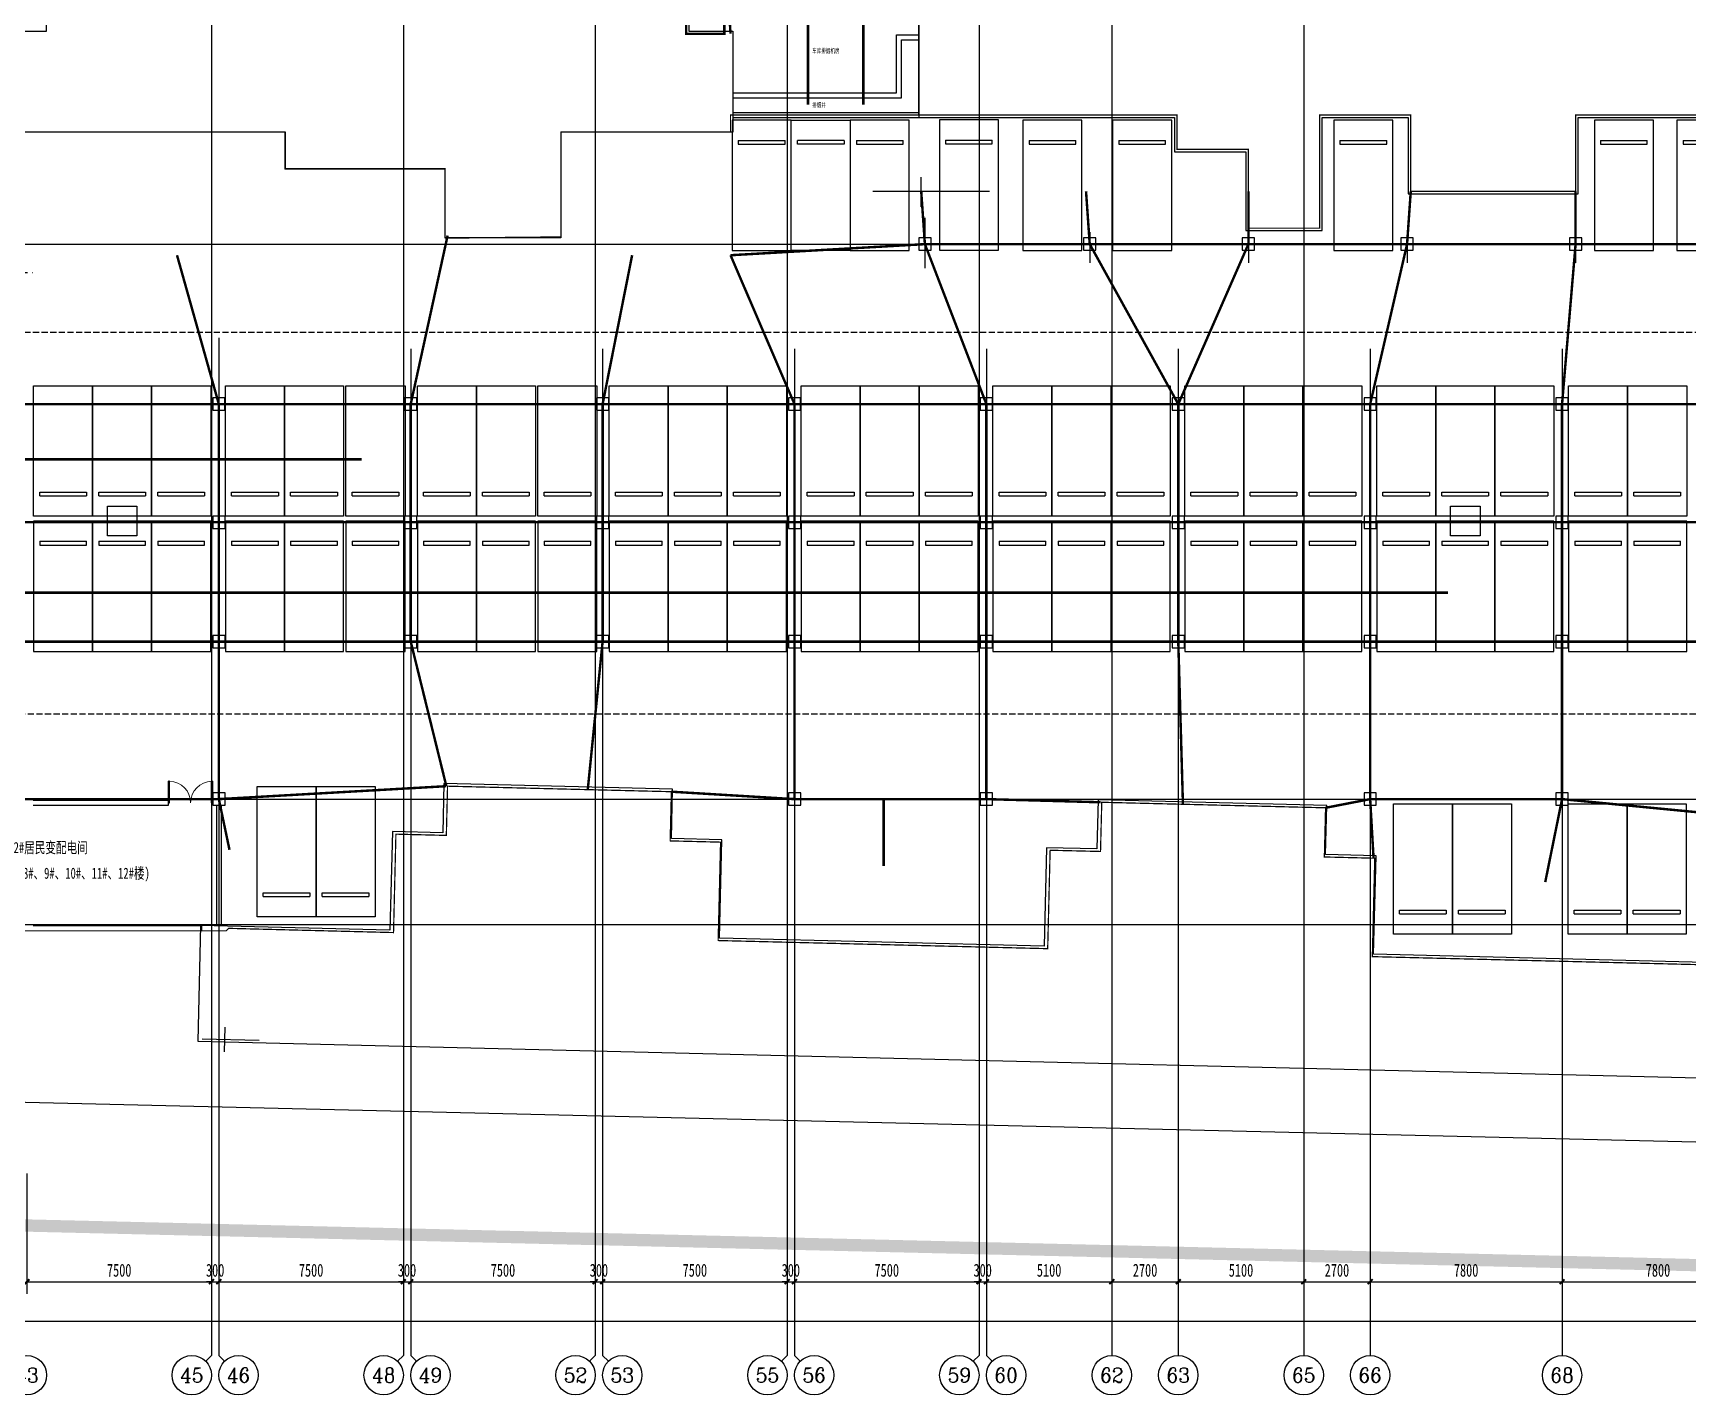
# Model space of a CAD drawing. Extents: x 64025 to 333417, y 2935 to 166261.
# Drawn here: x 225650 to 292916, y 2935 to 58267 of the extents above; entities that cross this region are included whole.
import ezdxf
from ezdxf.enums import TextEntityAlignment as Align

# ---------------------------------------------------------------- set-up
doc = ezdxf.new("R2010")
doc.units = 0
doc.header["$LTSCALE"] = 1000
doc.header["$MEASUREMENT"] = 0
doc.linetypes.add('__DASH', pattern=[0.35, 0.25, -0.1])
doc.linetypes.add('DOTE', pattern=[2.42, 2, -0.2, 0.02, -0.2])
for name, color, linetype in [('AXIS', 3, 'Continuous'), ('AXIS_TEXT', 7, 'Continuous'), ('COLUMN', 9, 'Continuous'), ('DOTE', 1, 'Continuous'), ('NT-PY', 1, 'Continuous'), ('PUB_TEXT', 7, 'Continuous'), ('WALL', 9, 'Continuous'), ('WINDOW', 4, 'Continuous'), ('住宅楼', 30, 'Continuous'), ('普通机动车位', 143, 'Continuous'), ('梁布置', 2, 'Continuous'), ('车行线', 2, 'Continuous'), ('道路红线', 7, 'Continuous'), ('防护单元', 1, 'Continuous'), ('防火分区', 4, 'Continuous'), ('集水坑', 4, 'Continuous')]:
    doc.layers.add(name, color=color, linetype=linetype)
doc.layers.add('挡土墙', color=2, linetype='Continuous', lineweight=9)
doc.styles.add('_TCH_AXIS', font='COMPLEX', dxfattribs={"bigfont": 'GBCBIG'})
doc.styles.add('COMPLEX', font='COMPLEX')
doc.styles.add('黑体', font='simhei.ttf', dxfattribs={"width": 0.7})
doc.styles.add('黑体_T3', font='simhei.ttf', dxfattribs={"width": 0.7})
doc.dimstyles.new('_TCH_ARCH&&200', dxfattribs={"dimtxt": 522.78481, "dimasz": 200, "dimexe": 500, "dimexo": 600, "dimgap": 200, "dimtad": 1, "dimdec": 0, "dimzin": 0, "dimdsep": 46, "dimtxsty": '黑体_T3', "dimblk": 'ARCHTICK', "dimcen": 0.09, "dimclrt": 7, "dimazin": 2, "dimtfac": 1, "dimtdec": 0, "dimtix": 1, "dimtmove": 2, "dimatfit": 3, "dimfxl": 0, "dimtolj": 1, "dimtzin": 0, "dimarcsym": 0})

# ---------------------------------------------------------------- blocks, each defined once
blk = doc.blocks.new('ptcw')
at = {"layer": '普通机动车位', "color": 251, "ltscale": 10}
for p, q in [((344174, 107795), (344174, 107645)), ((344174, 107795), (346074, 107795)), ((344174, 107645), (346074, 107645)), ((346074, 107645), (346074, 107795))]:
    blk.add_line(p, q, dxfattribs=at)
blk.add_lwpolyline([(346324, 108620), (343924, 108620), (343924, 103320), (346324, 103320)], close=True, dxfattribs=at)
blk = doc.blocks.new('766667')
at = {"layer": '车行线', "linetype": '__DASH'}
for p, q in [((1798912, -744343), (1882067, -744343)), ((1796249, -759843), (1884521, -759843))]:
    blk.add_line(p, q, dxfattribs=at)
blk = doc.blocks.new('8#楼')
at = {"layer": 'DOTE'}
for p, q in [((-1960, 0), (2770, 0)), ((0, -634), (0, 572))]:
    blk.add_line(p, q, dxfattribs=at)
at = {"layer": '住宅楼'}
blk.add_lwpolyline([(45450, 9600), (45450, 11600), (43550, 11600), (43550, 10600), (35250, 10600), (35250, 8600), (33200, 8600), (33200, 7800), (20000, 7800), (20000, 9600), (18950, 9600), (18950, 12400), (16750, 12400), (16750, 10600), (8650, 10600), (8650, 8600), (6600, 8600), (6600, 7800), (-100, 7800), (-100, 3000), (10300, 3000), (10300, 1600), (13200, 1600), (13200, -1600), (16300, -1600), (16300, 3000), (19800, 3000), (19800, -100), (26700, -100), (26700, 3000), (36900, 3000), (36900, -1600), (40000, -1600), (40000, -100), (53300, -100), (53300, 7800), (46600, 7800), (46600, 9600)], close=True, dxfattribs=at)
blk = doc.blocks.new('7#住宅楼')
at = {"layer": 'DOTE', "linetype": 'DOTE'}
for p, q in [((0, 567), (0, 1482)), ((-1076, 1003), (1267, 1003))]:
    blk.add_line(p, q, dxfattribs=at)
at = {"layer": '住宅楼'}
blk.add_lwpolyline([(22600, 6703), (22600, 2403), (17900, 2403), (17900, 5203), (11400, 5203), (11400, 6703), (-100, 6703), (-100, 8103), (-100, 8103), (-100, 10803), (1700, 10803), (1700, 11503), (11400, 11503), (11400, 12703), (13300, 12703), (13300, 16403), (16200, 16403), (16200, 12703), (18100, 12703), (18100, 11503), (27800, 11503), (27800, 10803), (29600, 10803), (29600, 8103), (29600, 8103), (29600, 6703), (22600, 6703)], dxfattribs=at)
blk = doc.blocks.new('第四防火分区')
at = {"layer": '防火分区', "color": 6, "const_width": 50}
blk.add_lwpolyline([(84528, -7750), (93128, -7750), (93128, -2405), (93028, -2205), (93028, 4695), (89171, 4695), (89171, 6895), (84122, 6895), (84122, 3395), (81222, 3395), (81222, 6995), (79371, 6995), (79371, 8795), (76071, 8795), (76071, 4850), (63650, 4850), (63650, 3850), (61049, 3850), (61049, 4795), (54549, 4794), (54549, 8848), (51249, 8849), (51249, 7049), (49298, 7048), (49299, 3548), (46599, 3548), (46599, 7048), (44649, 7048), (44649, 8848), (41349, 8848), (41349, 4849), (29078, 4848), (29078, 3700), (27978, 3700), (27978, 1100), (24178, 1100), (24178, -100), (20878, -100), (20878, 1100), (15678, 1100), (15678, -100), (8878, -100), (8878, 1100), (3678, 1100), (3678, 0), (481, 0), (481, 0), (0, 0), (0, -32200), (18300, -32195), (18300, -35850), (31800, -35850), (31800, -35600), (43200, -35600), (43200, -37100), (49700, -37078), (49700, -39900), (54400, -39856), (54400, -35600), (61300, -35600), (61300, -34899), (61300, -34899), (68950, -34899), (68950, -31749), (68950, -30299), (75729, -30299), (75729, -29483), (77779, -29483), (77779, -27483), (84528, -27483)], close=True, dxfattribs=at)
blk = doc.blocks.new('第六防火分区')
at = {"layer": '防火分区', "color": 6, "const_width": 50}
blk.add_lwpolyline([(50200, 6000), (68351, 6000), (68351, 4600), (71250, 4600), (71250, 1400), (74151, 1400), (74151, 6000), (77850, 6000), (77850, 2900), (84550, 2900), (84550, 6000), (94951, 6000), (94951, 1400), (97851, 1400), (97851, 2900), (99551, 2900), (99551, -22669), (99442, -22767), (92181, -22588), (92132, -24588), (90083, -24537), (89983, -28536), (76288, -28200), (76386, -24201), (74338, -24150), (74387, -22152), (65290, -21928), (65239, -23927), (63191, -23877), (63092, -27876), (49697, -27546), (49795, -23548), (47746, -23497), (47795, -21498), (38697, -21274), (38648, -23274), (36598, -23223), (36501, -27222), (29803, -27050), (29701, -27150), (9100, -27150), (9100, -22050), (16, -22050), (0, 0), (7200, 0), (7200, 5050), (20700, 5050), (20700, 5300), (32100, 5300), (32100, 3822), (38600, 3822), (38600, 1000), (43300, 1022), (43300, 5300), (50200, 5300), (50200, 6000)], dxfattribs=at)
blk = doc.blocks.new('第一防护单元')
at = {"layer": '防护单元', "color": 1, "const_width": 100}
blk.add_lwpolyline([(26269, -54), (19770, -54), (19770, 4000), (16470, 4001), (16470, 2201), (14519, 2200), (14520, -1300), (11820, -1300), (11820, 2200), (9870, 2200), (9870, 4000), (6570, 4000), (6570, 1), (0, 0), (0, -35748), (8520, -35748), (8520, -34548), (10420, -34548), (10420, -30848), (13120, -30848), (13120, -34548), (15020, -34548), (15020, -35748), (24720, -35748), (24720, -36448), (26270, -36448)], close=True, dxfattribs=at)
blk = doc.blocks.new('1#住宅楼')
at = {"layer": 'DOTE', "extrusion": (-0.003673, 4.5106e-05, 0.999993)}
for p, q in [((1814748, -773574, 6696), (1814773, -772572, 6696)), ((1813838, -773044), (1816159, -773101))]:
    blk.add_line(p, q, dxfattribs=at)
at = {"layer": '住宅楼', "extrusion": (-0.003673, 4.5106e-05, 0.999993)}
blk.add_lwpolyline([(1885561, -764202), (1877164, -763996), (1877115, -765996), (1875065, -765945), (1874967, -769944), (1861471, -769612), (1861569, -765614), (1859520, -765563), (1859569, -763564), (1850272, -763336), (1850223, -765335), (1848174, -765285), (1848075, -769283), (1834879, -768959), (1834978, -764960), (1832928, -764910), (1832977, -762911), (1823680, -762682), (1823631, -764682), (1821582, -764631), (1821484, -768630), (1813786, -768441), (1813671, -773140), (1892446, -775075), (1892426, -775875), (1895925, -775961), (1895992, -773261), (1894992, -773237), (1895139, -767239), (1888441, -767074), (1888458, -766375), (1888459, -766374), (1888485, -765275), (1887436, -765249), (1887505, -762450), (1885605, -762403)], close=True, dxfattribs=at)
blk = doc.blocks.new('_ArchTick')
at = {"color": 0, "linetype": 'ByBlock', "const_width": 0.4}
blk.add_lwpolyline([(-0.5, -0.5), (0.5, 0.5)], dxfattribs=at)
blk = doc.blocks.new('*D138')
at = {"layer": 'AXIS', "color": 0, "lineweight": -2, "transparency": 16777216}
for p, q in [((225400, 11935), (225400, 7035)), ((232900, 11935), (232900, 7035)), ((225400, 7535), (232900, 7535))]:
    blk.add_line(p, q, dxfattribs=at)
at = {"layer": 'Defpoints', "color": 0, "transparency": 16777216}
for p in [(225400, 12535), (232900, 12535), (232900, 7535)]:
    blk.add_point(p, dxfattribs=at)
at = {"layer": 'AXIS', "color": 0, "lineweight": -2, "transparency": 16777216, "xscale": 200, "yscale": 200, "zscale": 200, "rotation": 180}
blk.add_blockref('_ArchTick', (225400, 7535), dxfattribs=at)
at = {"layer": 'AXIS', "color": 0, "lineweight": -2, "transparency": 16777216, "xscale": 200, "yscale": 200, "zscale": 200}
blk.add_blockref('_ArchTick', (232900, 7535), dxfattribs=at)
at = {"layer": 'AXIS', "color": 7, "transparency": 16777216, "insert": (229150, 7996), "char_height": 522.8, "attachment_point": 5, "style": '黑体_T3'}
blk.add_mtext('\\A1;7500', dxfattribs=at)
blk = doc.blocks.new('*D139')
at = {"layer": 'AXIS', "color": 0, "lineweight": -2, "transparency": 16777216}
for p, q in [((232900, 11935), (232900, 7035)), ((233200, 11935), (233200, 7035)), ((232900, 7535), (232700, 7535)), ((232900, 7535), (233200, 7535)), ((233200, 7535), (233400, 7535))]:
    blk.add_line(p, q, dxfattribs=at)
at = {"layer": 'Defpoints', "color": 0, "transparency": 16777216}
for p in [(232900, 12535), (233200, 12535), (233200, 7535)]:
    blk.add_point(p, dxfattribs=at)
at = {"layer": 'AXIS', "color": 0, "lineweight": -2, "transparency": 16777216, "xscale": 200, "yscale": 200, "zscale": 200}
blk.add_blockref('_ArchTick', (232900, 7535), dxfattribs=at)
at = {"layer": 'AXIS', "color": 0, "lineweight": -2, "transparency": 16777216, "xscale": 200, "yscale": 200, "zscale": 200, "rotation": 180}
blk.add_blockref('_ArchTick', (233200, 7535), dxfattribs=at)
at = {"layer": 'AXIS', "color": 7, "transparency": 16777216, "insert": (233050, 7996), "char_height": 522.8, "attachment_point": 5, "style": '黑体_T3'}
blk.add_mtext('\\A1;300', dxfattribs=at)
blk = doc.blocks.new('*D140')
at = {"layer": 'AXIS', "color": 0, "lineweight": -2, "transparency": 16777216}
for p, q in [((233200, 11935), (233200, 7035)), ((240700, 11935), (240700, 7035)), ((233200, 7535), (240700, 7535))]:
    blk.add_line(p, q, dxfattribs=at)
at = {"layer": 'Defpoints', "color": 0, "transparency": 16777216}
for p in [(233200, 12535), (240700, 12535), (240700, 7535)]:
    blk.add_point(p, dxfattribs=at)
at = {"layer": 'AXIS', "color": 0, "lineweight": -2, "transparency": 16777216, "xscale": 200, "yscale": 200, "zscale": 200, "rotation": 180}
blk.add_blockref('_ArchTick', (233200, 7535), dxfattribs=at)
at = {"layer": 'AXIS', "color": 0, "lineweight": -2, "transparency": 16777216, "xscale": 200, "yscale": 200, "zscale": 200}
blk.add_blockref('_ArchTick', (240700, 7535), dxfattribs=at)
at = {"layer": 'AXIS', "color": 7, "transparency": 16777216, "insert": (236950, 7996), "char_height": 522.8, "attachment_point": 5, "style": '黑体_T3'}
blk.add_mtext('\\A1;7500', dxfattribs=at)
blk = doc.blocks.new('*D141')
at = {"layer": 'AXIS', "color": 0, "lineweight": -2, "transparency": 16777216}
for p, q in [((240700, 11935), (240700, 7035)), ((241000, 11935), (241000, 7035)), ((240700, 7535), (240500, 7535)), ((240700, 7535), (241000, 7535)), ((241000, 7535), (241200, 7535))]:
    blk.add_line(p, q, dxfattribs=at)
at = {"layer": 'Defpoints', "color": 0, "transparency": 16777216}
for p in [(240700, 12535), (241000, 12535), (241000, 7535)]:
    blk.add_point(p, dxfattribs=at)
at = {"layer": 'AXIS', "color": 0, "lineweight": -2, "transparency": 16777216, "xscale": 200, "yscale": 200, "zscale": 200}
blk.add_blockref('_ArchTick', (240700, 7535), dxfattribs=at)
at = {"layer": 'AXIS', "color": 0, "lineweight": -2, "transparency": 16777216, "xscale": 200, "yscale": 200, "zscale": 200, "rotation": 180}
blk.add_blockref('_ArchTick', (241000, 7535), dxfattribs=at)
at = {"layer": 'AXIS', "color": 7, "transparency": 16777216, "insert": (240850, 7996), "char_height": 522.8, "attachment_point": 5, "style": '黑体_T3'}
blk.add_mtext('\\A1;300', dxfattribs=at)
blk = doc.blocks.new('*D142')
at = {"layer": 'AXIS', "color": 0, "lineweight": -2, "transparency": 16777216}
for p, q in [((241000, 11935), (241000, 7035)), ((248500, 11935), (248500, 7035)), ((241000, 7535), (248500, 7535))]:
    blk.add_line(p, q, dxfattribs=at)
at = {"layer": 'Defpoints', "color": 0, "transparency": 16777216}
for p in [(241000, 12535), (248500, 12535), (248500, 7535)]:
    blk.add_point(p, dxfattribs=at)
at = {"layer": 'AXIS', "color": 0, "lineweight": -2, "transparency": 16777216, "xscale": 200, "yscale": 200, "zscale": 200, "rotation": 180}
blk.add_blockref('_ArchTick', (241000, 7535), dxfattribs=at)
at = {"layer": 'AXIS', "color": 0, "lineweight": -2, "transparency": 16777216, "xscale": 200, "yscale": 200, "zscale": 200}
blk.add_blockref('_ArchTick', (248500, 7535), dxfattribs=at)
at = {"layer": 'AXIS', "color": 7, "transparency": 16777216, "insert": (244750, 7996), "char_height": 522.8, "attachment_point": 5, "style": '黑体_T3'}
blk.add_mtext('\\A1;7500', dxfattribs=at)
blk = doc.blocks.new('*D143')
at = {"layer": 'AXIS', "color": 0, "lineweight": -2, "transparency": 16777216}
for p, q in [((248500, 11935), (248500, 7035)), ((248800, 11935), (248800, 7035)), ((248500, 7535), (248300, 7535)), ((248500, 7535), (248800, 7535)), ((248800, 7535), (249000, 7535))]:
    blk.add_line(p, q, dxfattribs=at)
at = {"layer": 'Defpoints', "color": 0, "transparency": 16777216}
for p in [(248500, 12535), (248800, 12535), (248800, 7535)]:
    blk.add_point(p, dxfattribs=at)
at = {"layer": 'AXIS', "color": 0, "lineweight": -2, "transparency": 16777216, "xscale": 200, "yscale": 200, "zscale": 200}
blk.add_blockref('_ArchTick', (248500, 7535), dxfattribs=at)
at = {"layer": 'AXIS', "color": 0, "lineweight": -2, "transparency": 16777216, "xscale": 200, "yscale": 200, "zscale": 200, "rotation": 180}
blk.add_blockref('_ArchTick', (248800, 7535), dxfattribs=at)
at = {"layer": 'AXIS', "color": 7, "transparency": 16777216, "insert": (248650, 7996), "char_height": 522.8, "attachment_point": 5, "style": '黑体_T3'}
blk.add_mtext('\\A1;300', dxfattribs=at)
blk = doc.blocks.new('*D144')
at = {"layer": 'AXIS', "color": 0, "lineweight": -2, "transparency": 16777216}
for p, q in [((248800, 11935), (248800, 7035)), ((256300, 11935), (256300, 7035)), ((248800, 7535), (256300, 7535))]:
    blk.add_line(p, q, dxfattribs=at)
at = {"layer": 'Defpoints', "color": 0, "transparency": 16777216}
for p in [(248800, 12535), (256300, 12535), (256300, 7535)]:
    blk.add_point(p, dxfattribs=at)
at = {"layer": 'AXIS', "color": 0, "lineweight": -2, "transparency": 16777216, "xscale": 200, "yscale": 200, "zscale": 200, "rotation": 180}
blk.add_blockref('_ArchTick', (248800, 7535), dxfattribs=at)
at = {"layer": 'AXIS', "color": 0, "lineweight": -2, "transparency": 16777216, "xscale": 200, "yscale": 200, "zscale": 200}
blk.add_blockref('_ArchTick', (256300, 7535), dxfattribs=at)
at = {"layer": 'AXIS', "color": 7, "transparency": 16777216, "insert": (252550, 7996), "char_height": 522.8, "attachment_point": 5, "style": '黑体_T3'}
blk.add_mtext('\\A1;7500', dxfattribs=at)
blk = doc.blocks.new('*D145')
at = {"layer": 'AXIS', "color": 0, "lineweight": -2, "transparency": 16777216}
for p, q in [((256300, 11935), (256300, 7035)), ((256600, 11935), (256600, 7035)), ((256300, 7535), (256100, 7535)), ((256300, 7535), (256600, 7535)), ((256600, 7535), (256800, 7535))]:
    blk.add_line(p, q, dxfattribs=at)
at = {"layer": 'Defpoints', "color": 0, "transparency": 16777216}
for p in [(256300, 12535), (256600, 12535), (256600, 7535)]:
    blk.add_point(p, dxfattribs=at)
at = {"layer": 'AXIS', "color": 0, "lineweight": -2, "transparency": 16777216, "xscale": 200, "yscale": 200, "zscale": 200}
blk.add_blockref('_ArchTick', (256300, 7535), dxfattribs=at)
at = {"layer": 'AXIS', "color": 0, "lineweight": -2, "transparency": 16777216, "xscale": 200, "yscale": 200, "zscale": 200, "rotation": 180}
blk.add_blockref('_ArchTick', (256600, 7535), dxfattribs=at)
at = {"layer": 'AXIS', "color": 7, "transparency": 16777216, "insert": (256450, 7996), "char_height": 522.8, "attachment_point": 5, "style": '黑体_T3'}
blk.add_mtext('\\A1;300', dxfattribs=at)
blk = doc.blocks.new('*D146')
at = {"layer": 'AXIS', "color": 0, "lineweight": -2, "transparency": 16777216}
for p, q in [((256600, 11935), (256600, 7035)), ((264100, 11935), (264100, 7035)), ((256600, 7535), (264100, 7535))]:
    blk.add_line(p, q, dxfattribs=at)
at = {"layer": 'Defpoints', "color": 0, "transparency": 16777216}
for p in [(256600, 12535), (264100, 12535), (264100, 7535)]:
    blk.add_point(p, dxfattribs=at)
at = {"layer": 'AXIS', "color": 0, "lineweight": -2, "transparency": 16777216, "xscale": 200, "yscale": 200, "zscale": 200, "rotation": 180}
blk.add_blockref('_ArchTick', (256600, 7535), dxfattribs=at)
at = {"layer": 'AXIS', "color": 0, "lineweight": -2, "transparency": 16777216, "xscale": 200, "yscale": 200, "zscale": 200}
blk.add_blockref('_ArchTick', (264100, 7535), dxfattribs=at)
at = {"layer": 'AXIS', "color": 7, "transparency": 16777216, "insert": (260350, 7996), "char_height": 522.8, "attachment_point": 5, "style": '黑体_T3'}
blk.add_mtext('\\A1;7500', dxfattribs=at)
blk = doc.blocks.new('*D147')
at = {"layer": 'AXIS', "color": 0, "lineweight": -2, "transparency": 16777216}
for p, q in [((264100, 11935), (264100, 7035)), ((264400, 11935), (264400, 7035)), ((264100, 7535), (263900, 7535)), ((264100, 7535), (264400, 7535)), ((264400, 7535), (264600, 7535))]:
    blk.add_line(p, q, dxfattribs=at)
at = {"layer": 'Defpoints', "color": 0, "transparency": 16777216}
for p in [(264100, 12535), (264400, 12535), (264400, 7535)]:
    blk.add_point(p, dxfattribs=at)
at = {"layer": 'AXIS', "color": 0, "lineweight": -2, "transparency": 16777216, "xscale": 200, "yscale": 200, "zscale": 200}
blk.add_blockref('_ArchTick', (264100, 7535), dxfattribs=at)
at = {"layer": 'AXIS', "color": 0, "lineweight": -2, "transparency": 16777216, "xscale": 200, "yscale": 200, "zscale": 200, "rotation": 180}
blk.add_blockref('_ArchTick', (264400, 7535), dxfattribs=at)
at = {"layer": 'AXIS', "color": 7, "transparency": 16777216, "insert": (264250, 7996), "char_height": 522.8, "attachment_point": 5, "style": '黑体_T3'}
blk.add_mtext('\\A1;300', dxfattribs=at)
blk = doc.blocks.new('*D148')
at = {"layer": 'AXIS', "color": 0, "lineweight": -2, "transparency": 16777216}
for p, q in [((264400, 11935), (264400, 7035)), ((269500, 11935), (269500, 7035)), ((264400, 7535), (269500, 7535))]:
    blk.add_line(p, q, dxfattribs=at)
at = {"layer": 'Defpoints', "color": 0, "transparency": 16777216}
for p in [(264400, 12535), (269500, 12535), (269500, 7535)]:
    blk.add_point(p, dxfattribs=at)
at = {"layer": 'AXIS', "color": 0, "lineweight": -2, "transparency": 16777216, "xscale": 200, "yscale": 200, "zscale": 200, "rotation": 180}
blk.add_blockref('_ArchTick', (264400, 7535), dxfattribs=at)
at = {"layer": 'AXIS', "color": 0, "lineweight": -2, "transparency": 16777216, "xscale": 200, "yscale": 200, "zscale": 200}
blk.add_blockref('_ArchTick', (269500, 7535), dxfattribs=at)
at = {"layer": 'AXIS', "color": 7, "transparency": 16777216, "insert": (266950, 7996), "char_height": 522.8, "attachment_point": 5, "style": '黑体_T3'}
blk.add_mtext('\\A1;5100', dxfattribs=at)
blk = doc.blocks.new('*D149')
at = {"layer": 'AXIS', "color": 0, "lineweight": -2, "transparency": 16777216}
for p, q in [((269500, 11935), (269500, 7035)), ((272200, 11935), (272200, 7035)), ((269500, 7535), (272200, 7535))]:
    blk.add_line(p, q, dxfattribs=at)
at = {"layer": 'Defpoints', "color": 0, "transparency": 16777216}
for p in [(269500, 12535), (272200, 12535), (272200, 7535)]:
    blk.add_point(p, dxfattribs=at)
at = {"layer": 'AXIS', "color": 0, "lineweight": -2, "transparency": 16777216, "xscale": 200, "yscale": 200, "zscale": 200, "rotation": 180}
blk.add_blockref('_ArchTick', (269500, 7535), dxfattribs=at)
at = {"layer": 'AXIS', "color": 0, "lineweight": -2, "transparency": 16777216, "xscale": 200, "yscale": 200, "zscale": 200}
blk.add_blockref('_ArchTick', (272200, 7535), dxfattribs=at)
at = {"layer": 'AXIS', "color": 7, "transparency": 16777216, "insert": (270850, 7996), "char_height": 522.8, "attachment_point": 5, "style": '黑体_T3'}
blk.add_mtext('\\A1;2700', dxfattribs=at)
blk = doc.blocks.new('*D150')
at = {"layer": 'AXIS', "color": 0, "lineweight": -2, "transparency": 16777216}
for p, q in [((272200, 11935), (272200, 7035)), ((277300, 11935), (277300, 7035)), ((272200, 7535), (277300, 7535))]:
    blk.add_line(p, q, dxfattribs=at)
at = {"layer": 'Defpoints', "color": 0, "transparency": 16777216}
for p in [(272200, 12535), (277300, 12535), (277300, 7535)]:
    blk.add_point(p, dxfattribs=at)
at = {"layer": 'AXIS', "color": 0, "lineweight": -2, "transparency": 16777216, "xscale": 200, "yscale": 200, "zscale": 200, "rotation": 180}
blk.add_blockref('_ArchTick', (272200, 7535), dxfattribs=at)
at = {"layer": 'AXIS', "color": 0, "lineweight": -2, "transparency": 16777216, "xscale": 200, "yscale": 200, "zscale": 200}
blk.add_blockref('_ArchTick', (277300, 7535), dxfattribs=at)
at = {"layer": 'AXIS', "color": 7, "transparency": 16777216, "insert": (274750, 7996), "char_height": 522.8, "attachment_point": 5, "style": '黑体_T3'}
blk.add_mtext('\\A1;5100', dxfattribs=at)
blk = doc.blocks.new('*D151')
at = {"layer": 'AXIS', "color": 0, "lineweight": -2, "transparency": 16777216}
for p, q in [((277300, 11935), (277300, 7035)), ((280000, 11935), (280000, 7035)), ((277300, 7535), (280000, 7535))]:
    blk.add_line(p, q, dxfattribs=at)
at = {"layer": 'Defpoints', "color": 0, "transparency": 16777216}
for p in [(277300, 12535), (280000, 12535), (280000, 7535)]:
    blk.add_point(p, dxfattribs=at)
at = {"layer": 'AXIS', "color": 0, "lineweight": -2, "transparency": 16777216, "xscale": 200, "yscale": 200, "zscale": 200, "rotation": 180}
blk.add_blockref('_ArchTick', (277300, 7535), dxfattribs=at)
at = {"layer": 'AXIS', "color": 0, "lineweight": -2, "transparency": 16777216, "xscale": 200, "yscale": 200, "zscale": 200}
blk.add_blockref('_ArchTick', (280000, 7535), dxfattribs=at)
at = {"layer": 'AXIS', "color": 7, "transparency": 16777216, "insert": (278650, 7996), "char_height": 522.8, "attachment_point": 5, "style": '黑体_T3'}
blk.add_mtext('\\A1;2700', dxfattribs=at)
blk = doc.blocks.new('*D152')
at = {"layer": 'AXIS', "color": 0, "lineweight": -2, "transparency": 16777216}
for p, q in [((280000, 11935), (280000, 7035)), ((287800, 11935), (287800, 7035)), ((280000, 7535), (287800, 7535))]:
    blk.add_line(p, q, dxfattribs=at)
at = {"layer": 'Defpoints', "color": 0, "transparency": 16777216}
for p in [(280000, 12535), (287800, 12535), (287800, 7535)]:
    blk.add_point(p, dxfattribs=at)
at = {"layer": 'AXIS', "color": 0, "lineweight": -2, "transparency": 16777216, "xscale": 200, "yscale": 200, "zscale": 200, "rotation": 180}
blk.add_blockref('_ArchTick', (280000, 7535), dxfattribs=at)
at = {"layer": 'AXIS', "color": 0, "lineweight": -2, "transparency": 16777216, "xscale": 200, "yscale": 200, "zscale": 200}
blk.add_blockref('_ArchTick', (287800, 7535), dxfattribs=at)
at = {"layer": 'AXIS', "color": 7, "transparency": 16777216, "insert": (283900, 7996), "char_height": 522.8, "attachment_point": 5, "style": '黑体_T3'}
blk.add_mtext('\\A1;7800', dxfattribs=at)
blk = doc.blocks.new('*D153')
at = {"layer": 'AXIS', "color": 0, "lineweight": -2, "transparency": 16777216}
for p, q in [((287800, 11935), (287800, 7035)), ((295600, 11935), (295600, 7035)), ((287800, 7535), (295600, 7535))]:
    blk.add_line(p, q, dxfattribs=at)
at = {"layer": 'Defpoints', "color": 0, "transparency": 16777216}
for p in [(287800, 12535), (295600, 12535), (295600, 7535)]:
    blk.add_point(p, dxfattribs=at)
at = {"layer": 'AXIS', "color": 0, "lineweight": -2, "transparency": 16777216, "xscale": 200, "yscale": 200, "zscale": 200, "rotation": 180}
blk.add_blockref('_ArchTick', (287800, 7535), dxfattribs=at)
at = {"layer": 'AXIS', "color": 0, "lineweight": -2, "transparency": 16777216, "xscale": 200, "yscale": 200, "zscale": 200}
blk.add_blockref('_ArchTick', (295600, 7535), dxfattribs=at)
at = {"layer": 'AXIS', "color": 7, "transparency": 16777216, "insert": (291700, 7996), "char_height": 522.8, "attachment_point": 5, "style": '黑体_T3'}
blk.add_mtext('\\A1;7800', dxfattribs=at)
blk = doc.blocks.new('*D156')
at = {"layer": 'AXIS', "color": 0, "lineweight": -2, "transparency": 16777216}
for p, q in [((85350, 11935), (85350, 5435)), ((305700, 11935), (305700, 5435)), ((85350, 5935), (305700, 5935))]:
    blk.add_line(p, q, dxfattribs=at)
at = {"layer": 'Defpoints', "color": 0, "transparency": 16777216}
for p in [(85350, 12535), (305700, 12535), (305700, 5935)]:
    blk.add_point(p, dxfattribs=at)
at = {"layer": 'AXIS', "color": 0, "lineweight": -2, "transparency": 16777216, "xscale": 200, "yscale": 200, "zscale": 200, "rotation": 180}
blk.add_blockref('_ArchTick', (85350, 5935), dxfattribs=at)
at = {"layer": 'AXIS', "color": 0, "lineweight": -2, "transparency": 16777216, "xscale": 200, "yscale": 200, "zscale": 200}
blk.add_blockref('_ArchTick', (305700, 5935), dxfattribs=at)
at = {"layer": 'AXIS', "color": 7, "transparency": 16777216, "insert": (195525, 6396), "char_height": 522.8, "attachment_point": 5, "style": '黑体_T3'}
blk.add_mtext('\\A1;220350', dxfattribs=at)
blk = doc.blocks.new('_FZHK')
blk.add_lwpolyline([(-0.5, -0.5), (0.5, -0.5), (0.5, 0.5), (-0.5, 0.5)], close=True)
blk = doc.blocks.new('$DorLib2D$00000002')
for p, q in [((-0.5, 0), (-0.5, 0.4875)), ((-0.475, 0.4875), (-0.5, 0.4875)), ((-0.475, 0), (-0.475, 0.4875)), ((0.475, 0), (0.475, 0.4875)), ((0.475, 0.4875), (0.5, 0.4875)), ((0.5, 0), (0.5, 0.4875)), ((-0.5, 0), (-0.475, 0)), ((0.5, 0), (0.475, 0))]:
    blk.add_line(p, q)
at = {"lineweight": 13}
for centre, start, end in [((-0.4875, 0), 0, 88.53072), ((0.4875, 0), 91.46928, 180)]:
    blk.add_arc(centre, 0.4875, start, end, dxfattribs=at)
blk = doc.blocks.new('_AXISO')
blk.add_circle((0, 0), 0.5)
at = {"layer": 'AXIS_TEXT', "style": 'COMPLEX', "width": 1.041667}
blk.add_attdef('A', text='', height=0.56, dxfattribs=at).set_placement((-0.25, -0.28), (0.25, -0.28), align=Align.FIT)

msp = doc.modelspace()

# ---------------------------------------------------------------- linework, layer by layer
at = {"layer": 'AXIS'}
for p, q in [((232899.8, 12535), (232899.8, 4535)), ((233199.8, 12535), (233199.8, 4535)), ((240699.8, 12535), (240699.8, 4535)), ((240999.8, 12535), (240999.8, 4535)), ((248499.8, 12535), (248499.8, 4535)), ((248799.8, 12535), (248799.8, 4535)), ((256299.8, 12535), (256299.8, 4535)), ((256599.8, 12535), (256599.8, 4535)), ((264099.8, 12535), (264099.8, 4535)), ((264399.8, 12535), (264399.8, 4535)), ((269499.8, 12535), (269499.8, 4535)), ((272199.8, 12535), (272199.8, 4535)), ((277299.8, 12535), (277299.8, 4535)), ((279999.8, 12535), (279999.8, 4535)), ((287799.8, 12535), (287799.8, 4535)), ((232665.5, 4300.7), (232899.8, 4535)), ((233434.1, 4300.7), (233199.8, 4535)), ((240465.5, 4300.7), (240699.8, 4535)), ((241234.1, 4300.7), (240999.8, 4535)), ((248265.5, 4300.7), (248499.8, 4535)), ((249034.1, 4300.7), (248799.8, 4535)), ((256065.5, 4300.7), (256299.8, 4535)), ((256834.1, 4300.7), (256599.8, 4535)), ((263865.5, 4300.7), (264099.8, 4535)), ((264634.1, 4300.7), (264399.8, 4535))]:
    msp.add_line(p, q, dxfattribs=at)
at = {"layer": 'DOTE'}
for p, q in [((232899.8, 82849.5), (232899.8, 12535)), ((240699.8, 82849.5), (240699.8, 12535)), ((248499.8, 82849.5), (248499.8, 12535)), ((256299.8, 82849.5), (256299.8, 12535)), ((264099.8, 82849.5), (264099.8, 12535)), ((269499.8, 82849.5), (269499.8, 12535)), ((277299.8, 82849.5), (277299.8, 12535)), ((261900.2, 50763.8), (261900.2, 48721.5)), ((268600.2, 50178.8), (268600.2, 48933.5)), ((275050.2, 50178.8), (275050.2, 48933.5)), ((281500.2, 50178.8), (281500.2, 48933.5)), ((288350.2, 50178.8), (288350.2, 48933.5)), ((218637, 49692.3), (323816.8, 49692.3)), ((233199.8, 45885), (233199.8, 12535)), ((240999.8, 45443.6), (240999.8, 12535)), ((248799.8, 45443.6), (248799.8, 12535)), ((256599.8, 45443.6), (256599.8, 12535)), ((264399.8, 45443.6), (264399.8, 12535)), ((272199.8, 45443.6), (272199.8, 12535)), ((279999.8, 45443.6), (279999.8, 12535)), ((287799.8, 45443.6), (287799.8, 12535)), ((150499.8, 43192.3), (323816.8, 43192.3)), ((150499.8, 38392.3), (323816.8, 38392.3)), ((218845.9, 33542.3), (323816.8, 33542.3)), ((73624.8, 27142.3), (323816.8, 27142.3)), ((73624.8, 22042.1), (323816.8, 22042.1))]:
    msp.add_line(p, q, dxfattribs=at)
at = {"layer": 'NT-PY', "lineweight": 50}
for points in [[(259400.2, 55372.4), (259400.2, 88903.5)], [(257150.2, 55372.4), (257150.2, 62542)], [(238999.8, 40942.6), (212959.1, 40942.6)], [(216888.5, 22331.5), (216888.5, 35542.1), (283150.3, 35542.1)]]:
    msp.add_lwpolyline(points, dxfattribs=at)
at = {"layer": 'WALL'}
for p, q in [((260750.2, 55842.3), (260750.2, 58192.3)), ((260750.2, 58192.3), (261650.2, 58192.3)), ((260950.2, 55642.3), (260950.2, 57992.3)), ((260950.2, 57992.3), (261650.2, 57992.3)), ((261650.2, 58192.3), (261650.2, 57992.3)), ((254099.8, 55842.4), (260750.2, 55842.3)), ((254099.8, 55842.4), (254099.8, 55642.4)), ((254099.8, 55642.4), (260950.2, 55642.3)), ((254095.1, 55042.4), (261650.2, 55042.3)), ((254095.1, 55042.4), (254095.1, 54842.4)), ((254095.1, 54842.4), (261650.2, 54842.3)), ((261650.2, 55042.3), (261650.2, 54842.3)), ((231153.1, 27092.3), (225649.8, 27092.3)), ((231153.1, 26892.3), (231153.1, 27092.3)), ((225649.8, 26892.3), (231153.1, 26892.3)), ((233099.8, 26892.3), (233099.8, 21994.4)), ((233299.8, 26892.3), (233299.8, 21994.4)), ((233299.8, 21994.4), (233099.8, 21994.4))]:
    msp.add_line(p, q, dxfattribs=at)
at = {"layer": '挡土墙'}
for p, q in [((225649.8, 21992.1), (232507.4, 21992.1)), ((225649.8, 21792.1), (232507.4, 21792.1)), ((232507.4, 21992.1), (232507.4, 21792.1))]:
    msp.add_line(p, q, dxfattribs=at)
at = {"layer": '梁布置', "const_width": 100}
for points in [[(253599.6, 64542), (253999.8, 58242.3)], [(261900.2, 49692.3), (261750.2, 51842.3)], [(268600.2, 49692.3), (268450.2, 51842.3)], [(275050.2, 49692.3), (275050.2, 51841.2)], [(281500.2, 49692.3), (281650.2, 51842.3)], [(288350.2, 49692.3), (288350.2, 51841.2)], [(240999.8, 33542.3), (240999.8, 43192.3), (242499.8, 50042.3)], [(233199.8, 27142.3), (233199.8, 33542.3), (233199.8, 43192.3), (231499.7, 49242.3)], [(249999.7, 49242.3), (248799.8, 43192.3), (248799.8, 33542.3)], [(253999.7, 49242.3), (261900.4, 49692.3), (303350.4, 49692.3)], [(256599.8, 27142.3), (256599.8, 43192.3), (253999.7, 49242.3)], [(256555.5, 27142.3), (264399.8, 27142.3), (264399.8, 43192.3), (261900.2, 49692.3)], [(272389.3, 26933.1), (272199.8, 33542.3), (272199.8, 43192.3), (268600.2, 49692.3)], [(275050.2, 49692.3), (272199.8, 43192.3)], [(279999.8, 43192.3), (281500.2, 49692.3)], [(287116.3, 23770.5), (287799.8, 27142.3), (287799.8, 43192.3), (288350.2, 49692.3)], [(103350.2, 43942.6), (147700.2, 43942.6), (153899.8, 43192.3), (303399.8, 43192.3)], [(279999.8, 43192.3), (279999.8, 27142.3), (280138, 24742.1)], [(103350.2, 38942.6), (147700.2, 38942.6), (153899.8, 38392.3), (211599.8, 38392.3), (303399.8, 38392.3)], [(303399.8, 33542.3), (219399.8, 33542.3), (211599.8, 32392.3)], [(240999.8, 33542.3), (242448.5, 27668)], [(248799.8, 33542.3), (248196.6, 27527.2)], [(211599.8, 27142.3), (233199.8, 27142.3), (242448.5, 27668)], [(233199.8, 27142.3), (233632.4, 25084.4)], [(256599.8, 27142.3), (251594.6, 27443.9)], [(260224.2, 24431.1), (260224.2, 27142.3)], [(264399.8, 27142.3), (269040.3, 27015.4)], [(279999.8, 27142.3), (278186.6, 26790)], [(279999.8, 27142.3), (287799.8, 27142.3)], [(287799.8, 27142.3), (295932.4, 26354.7)]]:
    msp.add_lwpolyline(points, dxfattribs=at)
at = {"layer": '道路红线', "color": 1, "linetype": 'DOTE', "ltscale": 5000, "const_width": 500, "flags": 128}
msp.add_lwpolyline([(138340.5, 11882.6), (96412.9, 12877.5), (75168.4, 134529), (90928.2, 151781.5), (95948.4, 151782.1), (194643.1, 151794.1), (290080.8, 151805.6), (293333.1, 151806), (296585.5, 151806.4), (308540.1, 151782.1), (322311.6, 138326), (322416.1, 138223.6), (329526.7, 131257.2), (329241.1, 125556.6), (323327.1, 7493), (183207.8, 10817.9), (183207.8, 10817.9)], dxfattribs=at)
at = {"layer": '道路红线', "color": 1, "linetype": 'DOTE', "ltscale": 5000, "flags": 128}
msp.add_lwpolyline([(183326.4, 15816.5), (100632.6, 17778.7), (80516.4, 132970), (93133.1, 146781.8), (95949, 146782.1), (194643.7, 146794.1), (290081.4, 146805.6), (293333.7, 146806), (296580.7, 146806.4), (306498.6, 146786.2), (318814.8, 134752.1), (318917, 134652), (324420.4, 129260.2), (324247.4, 125806.8), (318577, 12607.1), (183326.4, 15816.5)], dxfattribs=at)
at = {"layer": '集水坑'}
for points in [[(229868.8, 37842.3), (228668.8, 37842.3), (228668.8, 39042.3), (229868.8, 39042.3)], [(284465.6, 37842.3), (283265.6, 37842.3), (283265.6, 39042.3), (284465.6, 39042.3)]]:
    msp.add_lwpolyline(points, close=True, dxfattribs=at)

# ---------------------------------------------------------------- block references
at = {"layer": 'AXIS'}
ref = msp.add_blockref('_AXISO', (225399.8, 3735), dxfattribs=dict(at, xscale=1600, yscale=1600, zscale=1600))
ref.add_attrib('A', '43', dxfattribs={"layer": 'AXIS_TEXT', "height": 588.55, "style": '_TCH_AXIS', "width": 0.971429}).set_placement((224923.4, 3440.7), (225876.3, 3440.7), align=Align.FIT)
ref = msp.add_blockref('_AXISO', (232099.8, 3735), dxfattribs=dict(at, xscale=1600, yscale=1600, zscale=1600))
ref.add_attrib('A', '45', dxfattribs={"layer": 'AXIS_TEXT', "height": 588.55, "style": '_TCH_AXIS', "width": 0.971429}).set_placement((231623.4, 3440.7), (232576.2, 3440.7), align=Align.FIT)
ref = msp.add_blockref('_AXISO', (233999.8, 3735), dxfattribs=dict(at, xscale=1600, yscale=1600, zscale=1600))
ref.add_attrib('A', '46', dxfattribs={"layer": 'AXIS_TEXT', "height": 601.3, "style": '_TCH_AXIS', "width": 0.942857}).set_placement((233527.4, 3434.3), (234472.3, 3434.3), align=Align.FIT)
ref = msp.add_blockref('_AXISO', (239899.8, 3735), dxfattribs=dict(at, xscale=1600, yscale=1600, zscale=1600))
ref.add_attrib('A', '48', dxfattribs={"layer": 'AXIS_TEXT', "height": 588.55, "style": '_TCH_AXIS', "width": 0.971429}).set_placement((239423.4, 3440.7), (240376.2, 3440.7), align=Align.FIT)
ref = msp.add_blockref('_AXISO', (241799.8, 3735), dxfattribs=dict(at, xscale=1600, yscale=1600, zscale=1600))
ref.add_attrib('A', '49', dxfattribs={"layer": 'AXIS_TEXT', "height": 601.3, "style": '_TCH_AXIS', "width": 0.942857}).set_placement((241327.4, 3434.3), (242272.3, 3434.3), align=Align.FIT)
ref = msp.add_blockref('_AXISO', (247699.8, 3735), dxfattribs=dict(at, xscale=1600, yscale=1600, zscale=1600))
ref.add_attrib('A', '52', dxfattribs={"layer": 'AXIS_TEXT', "height": 588.55, "style": '_TCH_AXIS'}).set_placement((247223.4, 3440.7), (248176.2, 3440.7), align=Align.FIT)
ref = msp.add_blockref('_AXISO', (249599.8, 3735), dxfattribs=dict(at, xscale=1600, yscale=1600, zscale=1600))
ref.add_attrib('A', '53', dxfattribs={"layer": 'AXIS_TEXT', "height": 588.55, "style": '_TCH_AXIS'}).set_placement((249123.4, 3440.7), (250076.3, 3440.7), align=Align.FIT)
ref = msp.add_blockref('_AXISO', (255499.8, 3735), dxfattribs=dict(at, xscale=1600, yscale=1600, zscale=1600))
ref.add_attrib('A', '55', dxfattribs={"layer": 'AXIS_TEXT', "height": 588.55, "style": '_TCH_AXIS'}).set_placement((255023.4, 3440.7), (255976.2, 3440.7), align=Align.FIT)
ref = msp.add_blockref('_AXISO', (257399.8, 3735), dxfattribs=dict(at, xscale=1600, yscale=1600, zscale=1600))
ref.add_attrib('A', '56', dxfattribs={"layer": 'AXIS_TEXT', "height": 601.3, "style": '_TCH_AXIS', "width": 0.970588}).set_placement((256927.4, 3434.3), (257872.3, 3434.3), align=Align.FIT)
ref = msp.add_blockref('_AXISO', (263299.8, 3735), dxfattribs=dict(at, xscale=1600, yscale=1600, zscale=1600))
ref.add_attrib('A', '59', dxfattribs={"layer": 'AXIS_TEXT', "height": 601.3, "style": '_TCH_AXIS', "width": 0.970588}).set_placement((262827.4, 3434.3), (263772.3, 3434.3), align=Align.FIT)
ref = msp.add_blockref('_AXISO', (265199.8, 3735), dxfattribs=dict(at, xscale=1600, yscale=1600, zscale=1600))
ref.add_attrib('A', '60', dxfattribs={"layer": 'AXIS_TEXT', "height": 588.55, "style": '_TCH_AXIS'}).set_placement((264723.4, 3440.7), (265676.3, 3440.7), align=Align.FIT)
ref = msp.add_blockref('_AXISO', (269499.8, 3735), dxfattribs=dict(at, xscale=1600, yscale=1600, zscale=1600))
ref.add_attrib('A', '62', dxfattribs={"layer": 'AXIS_TEXT', "height": 588.55, "style": '_TCH_AXIS'}).set_placement((269023.4, 3440.7), (269976.2, 3440.7), align=Align.FIT)
ref = msp.add_blockref('_AXISO', (272199.8, 3735), dxfattribs=dict(at, xscale=1600, yscale=1600, zscale=1600))
ref.add_attrib('A', '63', dxfattribs={"layer": 'AXIS_TEXT', "height": 588.55, "style": '_TCH_AXIS'}).set_placement((271723.4, 3440.7), (272676.3, 3440.7), align=Align.FIT)
ref = msp.add_blockref('_AXISO', (277299.8, 3735), dxfattribs=dict(at, xscale=1600, yscale=1600, zscale=1600))
ref.add_attrib('A', '65', dxfattribs={"layer": 'AXIS_TEXT', "height": 588.55, "style": '_TCH_AXIS'}).set_placement((276823.4, 3440.7), (277776.3, 3440.7), align=Align.FIT)
ref = msp.add_blockref('_AXISO', (279999.8, 3735), dxfattribs=dict(at, xscale=1600, yscale=1600, zscale=1600))
ref.add_attrib('A', '66', dxfattribs={"layer": 'AXIS_TEXT', "height": 601.3, "style": '_TCH_AXIS', "width": 0.970588}).set_placement((279527.4, 3434.3), (280472.3, 3434.3), align=Align.FIT)
ref = msp.add_blockref('_AXISO', (287799.8, 3735), dxfattribs=dict(at, xscale=1600, yscale=1600, zscale=1600))
ref.add_attrib('A', '68', dxfattribs={"layer": 'AXIS_TEXT', "height": 588.55, "style": '_TCH_AXIS'}).set_placement((287323.4, 3440.7), (288276.3, 3440.7), align=Align.FIT)
at = {"layer": 'COLUMN', "xscale": 500, "yscale": 500, "zscale": 500}
for p in [(261900.2, 49692.3), (268600.2, 49692.3), (275050.2, 49692.3), (281500.2, 49692.3), (288350.2, 49692.3), (233199.8, 43192.3), (240999.8, 43192.3), (248799.8, 43192.3), (256599.8, 43192.3), (264399.8, 43192.3), (272199.8, 43192.3), (279999.8, 43192.3), (287799.8, 43192.3), (233203.1, 38392.3), (241003.1, 38392.3), (248803.1, 38392.3), (256603.1, 38392.3), (264399.8, 38392.3), (272199.8, 38392.3), (279999.8, 38392.3), (287799.8, 38392.3), (233203.1, 33542.3), (241003.1, 33542.3), (248803.1, 33542.3), (256603.1, 33542.3), (264399.8, 33542.3), (272199.8, 33542.3), (279999.8, 33542.3), (287799.8, 33542.3), (233203.1, 27142.3), (256603.1, 27142.3), (264399.8, 27142.3), (279999.8, 27142.3), (287799.8, 27142.3)]:
    msp.add_blockref('_FZHK', p, dxfattribs=at)
at = {"layer": 'WINDOW', "xscale": -1800, "yscale": 1800, "zscale": -1800}
msp.add_blockref('$DorLib2D$00000002', (232053.1, 26992.3), dxfattribs=at)
at = {"layer": '住宅楼'}
for name, p in [('7#住宅楼', (224499.8, 47539.4)), ('8#楼', (261750.2, 51842.3)), ('1#住宅楼', (-1581317.2, 790453))]:
    msp.add_blockref(name, p, dxfattribs=at)
at = {"layer": '普通机动车位', "color": 251, "ltscale": 10}
for p in [(-89858.2, -53889.5), (-85058.2, -53889.5), (-81434.7, -53877.5), (-78039, -53889.5), (-74391.3, -53889.5), (-65402, -53889.5), (-54810.3, -53889.5), (-51454.1, -53889.5), (-118255.2, -70177.5), (-115855.2, -70177.5), (-113455.2, -70177.5), (-110455.2, -70177.5), (-108055.2, -70177.5), (-105555.2, -70177.5), (-102655.2, -70177.5), (-100255.2, -70177.5), (-97755.2, -70177.5), (-94855.2, -70177.5), (-92455.2, -70177.5), (-90055.2, -70177.5), (-87055.2, -70177.5), (-84655.2, -70177.5), (-82255.2, -70177.5), (-79258.4, -70177.5), (-76858.4, -70177.5), (-74458.4, -70177.5), (-71458.4, -70177.5), (-69058.4, -70177.5), (-66658.4, -70177.5), (-63658.4, -70177.5), (-61258.4, -70177.5), (-58858.4, -70177.5), (-55858.4, -70177.5), (-53458.4, -70177.5)]:
    msp.add_blockref('ptcw', p, dxfattribs=at)
at = {"layer": '普通机动车位', "color": 251, "ltscale": 10, "xscale": -1}
msp.add_blockref('ptcw', (602789.8, -53889.5), dxfattribs=at)
at = {"layer": '普通机动车位', "color": 251, "ltscale": 10, "xscale": -1, "rotation": 180}
for p in [(-118255.2, 147262), (-115855.2, 147262), (-113455.2, 147262), (-110455.2, 147262), (-108055.2, 147262), (-105555.2, 147262), (-102655.2, 147262), (-100255.2, 147262), (-97755.2, 147262), (-94855.2, 147262), (-92455.2, 147262), (-90055.2, 147262), (-87055.2, 147262), (-84655.2, 147262), (-82255.2, 147262), (-79258.4, 147262), (-76858.4, 147262), (-74458.4, 147262), (-71458.4, 147262), (-69058.4, 147262), (-66658.4, 147262), (-63658.4, 147262), (-61258.4, 147262), (-58858.4, 147262), (-55858.4, 147262), (-53458.4, 147262), (-109170.9, 130980.4), (-106770.9, 130980.4), (-62981.2, 130270), (-60581.2, 130270), (-55879.6, 130270), (-53479.6, 130270)]:
    msp.add_blockref('ptcw', p, dxfattribs=at)
at = {"layer": '车行线', "color": 1, "linetype": '__DASH'}
msp.add_blockref('766667', (-1581317.2, 790453), dxfattribs=at)
at = {"layer": '防护单元'}
msp.add_blockref('第一防护单元', (227479.5, 94689.9), dxfattribs=at)
at = {"layer": '防火分区'}
for name, p in [('第四防火分区', (192700.1, 89841.8)), ('第六防火分区', (203799.8, 48942.2))]:
    msp.add_blockref(name, p, dxfattribs=at)

# ---------------------------------------------------------------- texts
at = {"layer": 'PUB_TEXT', "color": 0, "style": '黑体', "width": 0.7}
for s, height, p in [('车库排烟机房', 189.27, (257317.5, 57453.2)), ('排烟井', 189.27, (257317.5, 55251.6)), ('2#居民变配电间', 450.63, (224858.9, 24950.3)), ('(1#、5#、6#、7#、8#、9#、10#、11#、12#楼)', 450.633, (221586.2, 23907.1))]:
    msp.add_text(s, height=height, rotation=360, dxfattribs=at).set_placement(p)

# ---------------------------------------------------------------- dimensions: what is measured, and where the dimension line sits
at = {"layer": 'AXIS'}
for p1, p2, distance, picture, middle in [((85349.8, 12535), (305699.8, 12535), -6600, '*D156', (195524.8, 6396.4)), ((225399.8, 12535), (232899.8, 12535), -5000, '*D138', (229149.8, 7996.4)), ((232899.8, 12535), (233199.8, 12535), -5000, '*D139', (233049.8, 7996.4)), ((233199.8, 12535), (240699.8, 12535), -5000, '*D140', (236949.8, 7996.4)), ((240699.8, 12535), (240999.8, 12535), -5000, '*D141', (240849.8, 7996.4)), ((240999.8, 12535), (248499.8, 12535), -5000, '*D142', (244749.8, 7996.4)), ((248499.8, 12535), (248799.8, 12535), -5000, '*D143', (248649.8, 7996.4)), ((248799.8, 12535), (256299.8, 12535), -5000, '*D144', (252549.8, 7996.4)), ((256299.8, 12535), (256599.8, 12535), -5000, '*D145', (256449.8, 7996.4)), ((256599.8, 12535), (264099.8, 12535), -5000, '*D146', (260349.8, 7996.4)), ((264099.8, 12535), (264399.8, 12535), -5000, '*D147', (264249.8, 7996.4)), ((264399.8, 12535), (269499.8, 12535), -5000, '*D148', (266949.8, 7996.4)), ((269499.8, 12535), (272199.8, 12535), -5000, '*D149', (270849.8, 7996.4)), ((272199.8, 12535), (277299.8, 12535), -5000, '*D150', (274749.8, 7996.4)), ((277299.8, 12535), (279999.8, 12535), -5000, '*D151', (278649.8, 7996.4)), ((279999.8, 12535), (287799.8, 12535), -5000, '*D152', (283899.8, 7996.4)), ((287799.8, 12535), (295599.8, 12535), -5000, '*D153', (291699.8, 7996.4))]:
    dim = msp.add_aligned_dim(p1=p1, p2=p2, distance=distance, dimstyle='_TCH_ARCH&&200', dxfattribs=at)
    dim.commit()
    dim.dimension.update_dxf_attribs({"geometry": picture, "text_midpoint": middle})

doc.saveas('drawing.dxf')
